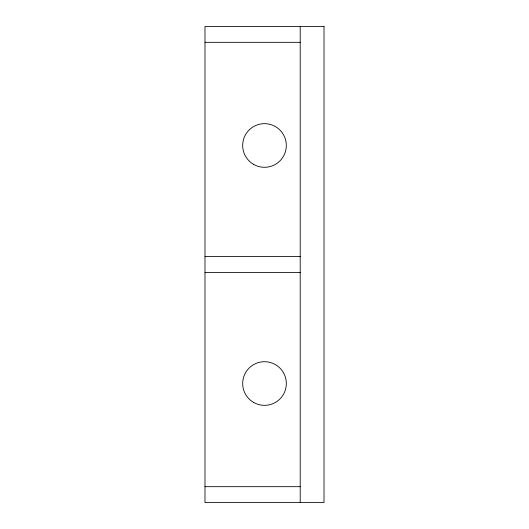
<?xml version="1.0" encoding="UTF-8"?>
<svg xmlns="http://www.w3.org/2000/svg" width="529" height="529" viewBox="0 0 529 529"><rect width="100%" height="100%" fill="white"/><g stroke="black" fill="none" stroke-linecap="round" stroke-linejoin="round"><path stroke-width="0.79" d="M204.988 42.32L300.207 42.32M204.988 256.565L300.207 256.565M204.988 272.435L300.207 272.435M204.988 486.68L300.207 486.68M300.207 26.45L300.207 502.55M324.012 26.45L204.988 26.45L204.988 502.55L324.012 502.55L324.012 26.45M253.589 402.424A21.821 21.821 0 0 0 286.321 383.525A21.821 21.821 0 0 0 253.589 364.626A21.821 21.821 0 0 0 253.589 402.424M253.589 164.374A21.821 21.821 0 0 0 286.321 145.475A21.821 21.821 0 0 0 253.589 126.576A21.821 21.821 0 0 0 253.589 164.374"/></g></svg>
